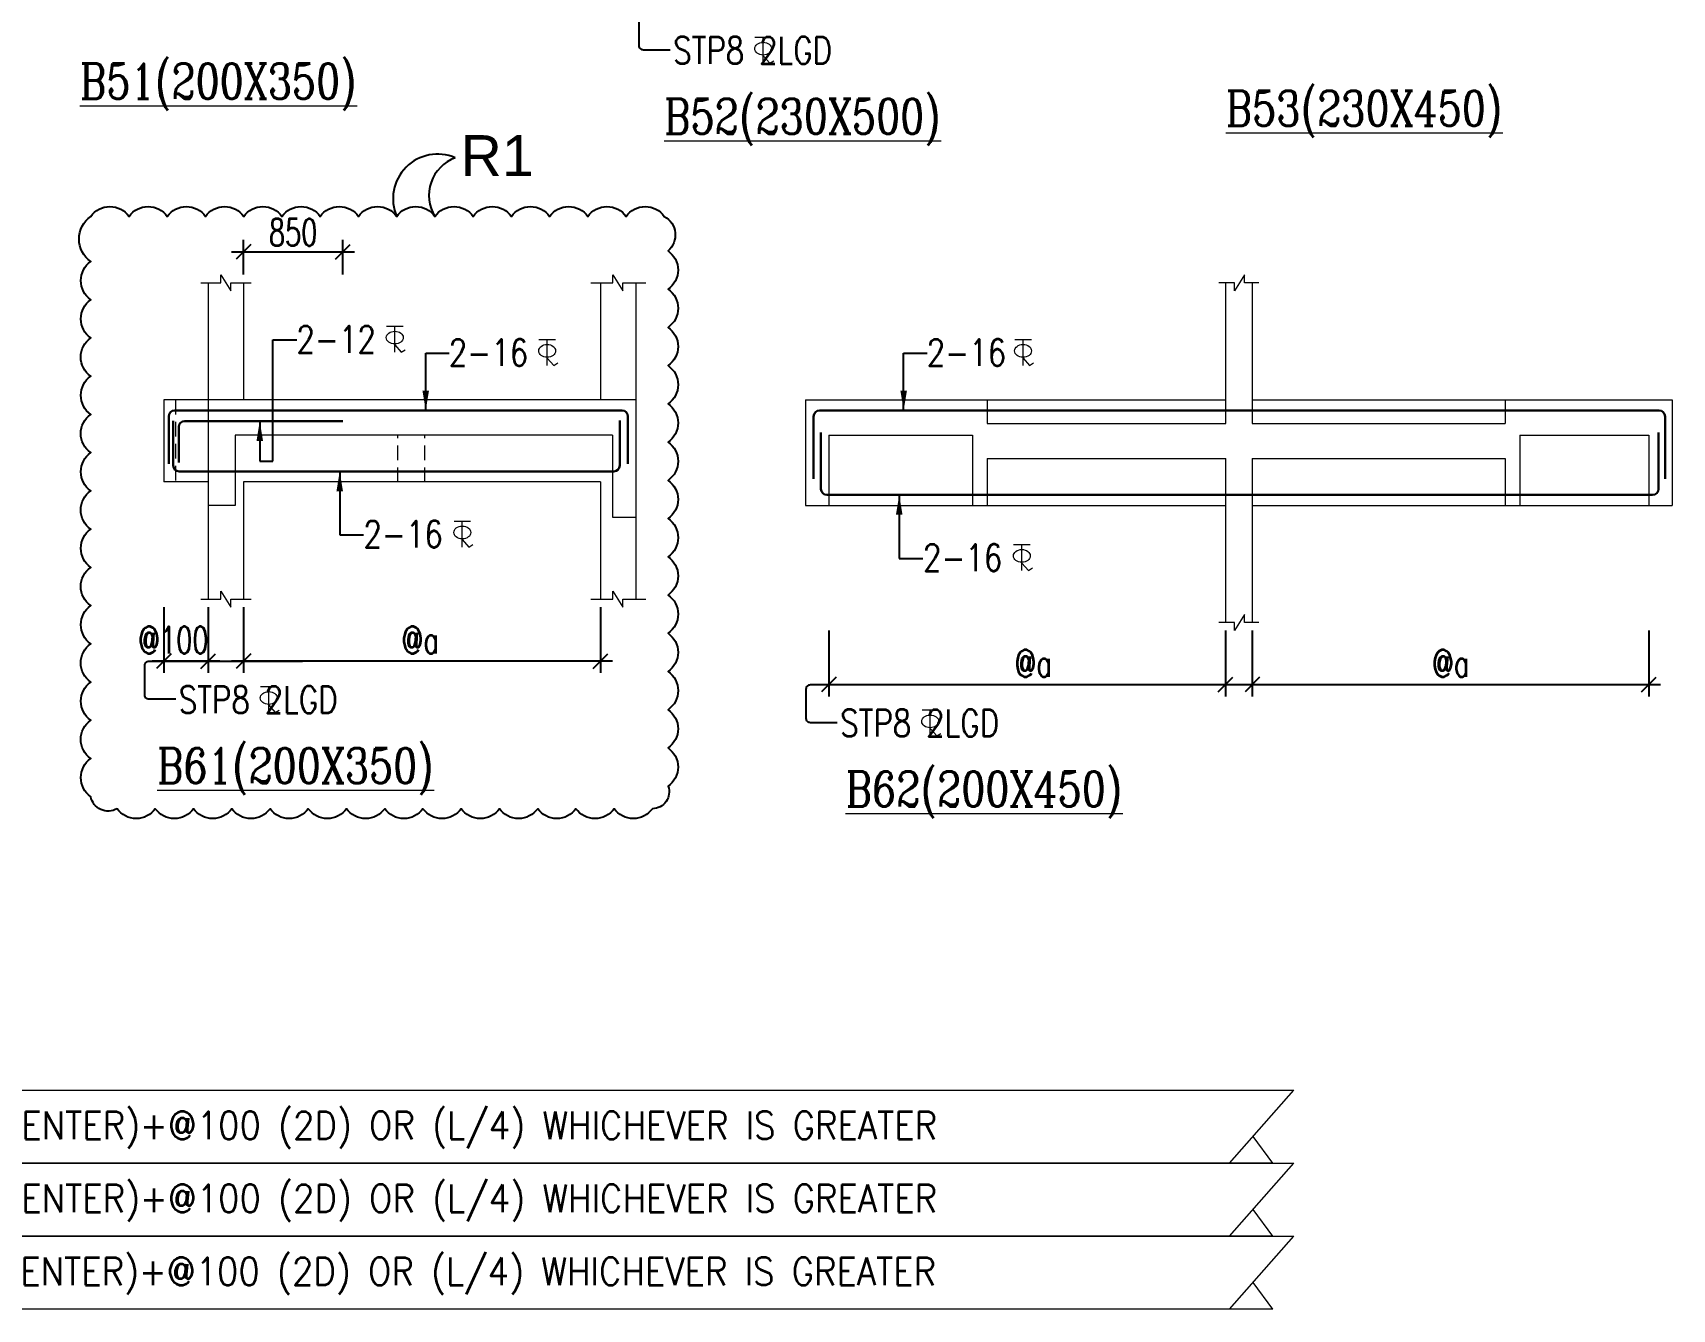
# Model space of a CAD drawing. Header units: millimetres. Extents: x 1255966 to 1543012, y 318612 to 465611.
# Drawn here: x 1528093 to 1542090, y 324491 to 335390 of the extents above; entities that cross this region are included whole.
import ezdxf

# ---------------------------------------------------------------- set-up
doc = ezdxf.new("R2010")
doc.units = ezdxf.units.MM
doc.header["$LTSCALE"] = 500
doc.header["$MEASUREMENT"] = 0
doc.header["$PDMODE"] = 34
doc.linetypes.add('HIDDEN', pattern=[0.375, 0.25, -0.125])
doc.layers.get('Defpoints').update_dxf_attribs({"lineweight": 0})
for name, color, linetype, lineweight in [('BEAM ELE', 2, 'Continuous', 15), ('CALL', 1, 'Continuous', 18), ('DIM', 1, 'Continuous', 20), ('TAXT', 3, 'Continuous', 15), ('TEXT', 7, 'Continuous', 13), ('TEXT2', 3, 'Continuous', 15), ('TOWER AREA BEAM..', 3, 'Continuous', 20)]:
    doc.layers.add(name, color=color, linetype=linetype, lineweight=lineweight)
for name, color, linetype in [('CLOUD', 95, 'Continuous'), ('D', 10, 'Continuous'), ('ST', 3, 'Continuous'), ('ST DIM.', 1, 'Continuous'), ('STEEL', 1, 'Continuous')]:
    doc.layers.add(name, color=color, linetype=linetype)
doc.styles.add('2MM', font='romans.shx', dxfattribs={"width": 0.7})
doc.styles.add('3mm', font='arial.ttf')
doc.styles.add('BHTESHT$0$HSCC2', font='romanc.shx')
doc.styles.add('haider', font='romans.shx')
doc.styles.add('S-T', font='romans.shx')
doc.dimstyles.new('SHUIB MOD.', dxfattribs={"dimtxt": 230, "dimasz": 130, "dimexe": 100, "dimexo": 70, "dimgap": 50, "dimtad": 2, "dimdec": 0, "dimzin": 4, "dimdsep": 46, "dimtxsty": '2MM', "dimblk": 'OBLIQUE', "dimcen": 0.09, "dimdle": 100, "dimclrd": 1, "dimclre": 1, "dimclrt": 3, "dimadec": 0, "dimazin": 0, "dimtfac": 1, "dimtdec": 0, "dimtix": 1, "dimtmove": 2, "dimatfit": 3, "dimfxl": 100, "dimtolj": 1, "dimlwd": -1, "dimarcsym": 0})

# ---------------------------------------------------------------- blocks, each defined once
blk = doc.blocks.new('A$C76682FD6')
at = {"layer": 'TEXT', "color": 3, "ltscale": 0.2}
for p, q in [((143, 219), (2, 219)), ((72, 0), (72, 219)), ((72, 63), (128, 0)), ((128, 0), (162, 21))]:
    blk.add_line(p, q, dxfattribs=at)
blk.add_ellipse((72, 124), major_axis=(72.3, 0), ratio=0.753223, dxfattribs=at)
blk = doc.blocks.new('_Oblique')
at = {"color": 0, "linetype": 'ByBlock', "lineweight": -2}
blk.add_line((-0.5, -0.5), (0.5, 0.5), dxfattribs=at)
blk = doc.blocks.new('*D630')
at = {"layer": 'Defpoints', "color": 0, "ltscale": 100, "transparency": 16777216}
for p in [(1529891, 330555, 6), (1532941, 330555, 6), (1529891, 330024)]:
    blk.add_point(p, dxfattribs=at)
at = {"layer": 'ST DIM.', "color": 1, "lineweight": -2, "ltscale": 100, "transparency": 16777216}
for p, q in [((1529891, 330485), (1529891, 329924)), ((1532941, 330485), (1532941, 329924))]:
    blk.add_line(p, q, dxfattribs=at)
at = {"layer": 'ST DIM.', "color": 1, "ltscale": 100, "transparency": 16777216}
blk.add_line((1533041, 330024), (1529791, 330024), dxfattribs=at)
at = {"layer": 'ST DIM.', "color": 1, "ltscale": 100, "transparency": 16777216, "xscale": 125, "yscale": 125, "zscale": 125, "rotation": 180}
blk.add_blockref('_Oblique', (1529891, 330024), dxfattribs=at)
at = {"layer": 'ST DIM.', "color": 1, "ltscale": 100, "transparency": 16777216, "xscale": 125, "yscale": 125, "zscale": 125}
blk.add_blockref('_Oblique', (1532941, 330024), dxfattribs=at)
at = {"layer": 'ST DIM.', "color": 3, "ltscale": 100, "transparency": 16777216, "insert": (1531400, 330205), "char_height": 230, "attachment_point": 5, "style": '2MM'}
blk.add_mtext('\\A1;@a', dxfattribs=at)
blk = doc.blocks.new('*D631')
at = {"layer": 'Defpoints', "color": 0, "ltscale": 100, "transparency": 16777216}
for p in [(1534890, 330355, 6), (1538275, 330355, 6), (1538275, 329824)]:
    blk.add_point(p, dxfattribs=at)
at = {"layer": 'ST DIM.', "color": 1, "lineweight": -2, "ltscale": 100, "transparency": 16777216}
for p, q in [((1534890, 330285), (1534890, 329724)), ((1538275, 330285), (1538275, 329724))]:
    blk.add_line(p, q, dxfattribs=at)
at = {"layer": 'ST DIM.', "color": 1, "ltscale": 100, "transparency": 16777216}
blk.add_line((1534790, 329824), (1538375, 329824), dxfattribs=at)
at = {"layer": 'ST DIM.', "color": 1, "ltscale": 100, "transparency": 16777216, "xscale": 125, "yscale": 125, "zscale": 125, "rotation": 180}
blk.add_blockref('_Oblique', (1534890, 329824), dxfattribs=at)
at = {"layer": 'ST DIM.', "color": 1, "ltscale": 100, "transparency": 16777216, "xscale": 125, "yscale": 125, "zscale": 125}
blk.add_blockref('_Oblique', (1538275, 329824), dxfattribs=at)
at = {"layer": 'ST DIM.', "color": 3, "ltscale": 100, "transparency": 16777216, "insert": (1536634, 330005), "char_height": 230, "attachment_point": 5, "style": '2MM'}
blk.add_mtext('\\A1;@a', dxfattribs=at)
blk = doc.blocks.new('*D632')
at = {"layer": 'Defpoints', "color": 0, "ltscale": 100, "transparency": 16777216}
for p in [(1538505, 330355, 6), (1541890, 330355, 6), (1541890, 329824)]:
    blk.add_point(p, dxfattribs=at)
at = {"layer": 'ST DIM.', "color": 1, "lineweight": -2, "ltscale": 100, "transparency": 16777216}
for p, q in [((1538505, 330285), (1538505, 329724)), ((1541890, 330285), (1541890, 329724))]:
    blk.add_line(p, q, dxfattribs=at)
at = {"layer": 'ST DIM.', "color": 1, "ltscale": 100, "transparency": 16777216}
blk.add_line((1538405, 329824), (1541990, 329824), dxfattribs=at)
at = {"layer": 'ST DIM.', "color": 1, "ltscale": 100, "transparency": 16777216, "xscale": 125, "yscale": 125, "zscale": 125, "rotation": 180}
blk.add_blockref('_Oblique', (1538505, 329824), dxfattribs=at)
at = {"layer": 'ST DIM.', "color": 1, "ltscale": 100, "transparency": 16777216, "xscale": 125, "yscale": 125, "zscale": 125}
blk.add_blockref('_Oblique', (1541890, 329824), dxfattribs=at)
at = {"layer": 'ST DIM.', "color": 3, "ltscale": 100, "transparency": 16777216, "insert": (1540198, 330005), "char_height": 230, "attachment_point": 5, "style": '2MM'}
blk.add_mtext('\\A1;@a', dxfattribs=at)
blk = doc.blocks.new('*D714')
at = {"layer": 'Defpoints', "color": 0, "ltscale": 100, "transparency": 16777216}
for p in [(1529212, 330555, 6), (1529591, 330555, 6), (1529212, 330024)]:
    blk.add_point(p, dxfattribs=at)
at = {"layer": 'ST DIM.', "color": 1, "lineweight": -2, "ltscale": 100, "transparency": 16777216}
for p, q in [((1529212, 330485), (1529212, 329924)), ((1529591, 330485), (1529591, 329924))]:
    blk.add_line(p, q, dxfattribs=at)
at = {"layer": 'ST DIM.', "color": 1, "ltscale": 100, "transparency": 16777216}
blk.add_line((1529691, 330024), (1529112, 330024), dxfattribs=at)
at = {"layer": 'ST DIM.', "color": 1, "ltscale": 100, "transparency": 16777216, "xscale": 125, "yscale": 125, "zscale": 125, "rotation": 180}
blk.add_blockref('_Oblique', (1529212, 330024), dxfattribs=at)
at = {"layer": 'ST DIM.', "color": 1, "ltscale": 100, "transparency": 16777216, "xscale": 125, "yscale": 125, "zscale": 125}
blk.add_blockref('_Oblique', (1529591, 330024), dxfattribs=at)
at = {"layer": 'ST DIM.', "color": 3, "ltscale": 100, "transparency": 16777216, "insert": (1529293, 330205), "char_height": 230, "attachment_point": 5, "style": '2MM'}
blk.add_mtext('\\A1;@100', dxfattribs=at)
blk = doc.blocks.new('*D720')
at = {"layer": 'Defpoints', "color": 0, "ltscale": 100, "transparency": 16777216}
for p in [(1530741, 333521), (1529891, 333255), (1530741, 333255)]:
    blk.add_point(p, dxfattribs=at)
at = {"layer": 'ST DIM.', "color": 1, "lineweight": -2, "ltscale": 100, "transparency": 16777216}
for p, q in [((1529891, 333325), (1529891, 333621)), ((1530741, 333325), (1530741, 333621))]:
    blk.add_line(p, q, dxfattribs=at)
at = {"layer": 'ST DIM.', "color": 1, "ltscale": 100, "transparency": 16777216}
blk.add_line((1529791, 333521), (1530841, 333521), dxfattribs=at)
at = {"layer": 'ST DIM.', "color": 1, "ltscale": 100, "transparency": 16777216, "xscale": 125, "yscale": 125, "zscale": 125, "rotation": 180}
blk.add_blockref('_Oblique', (1529891, 333521), dxfattribs=at)
at = {"layer": 'ST DIM.', "color": 1, "ltscale": 100, "transparency": 16777216, "xscale": 125, "yscale": 125, "zscale": 125}
blk.add_blockref('_Oblique', (1530741, 333521), dxfattribs=at)
at = {"layer": 'ST DIM.', "color": 3, "ltscale": 100, "transparency": 16777216, "insert": (1530316, 333686), "char_height": 230, "attachment_point": 5, "style": '2MM'}
blk.add_mtext('\\A1;850', dxfattribs=at)

msp = doc.modelspace()

# ---------------------------------------------------------------- linework, layer by layer
at = {"layer": 'BEAM ELE', "color": 3}
for points in [[(1529528.4, 333254.6), (1529698.3, 333254.6), (1529698.3, 333323.3), (1529782.8, 333186.6), (1529782.8, 333254.6), (1529957.2, 333254.6)], [(1532858.1, 333254.6), (1533044.8, 333254.6), (1533044.8, 333323.3), (1533129.4, 333186.6), (1533129.4, 333254.6), (1533326.3, 333254.6)], [(1538559.9, 333254.6), (1538438.8, 333254.6), (1538438.8, 333323.3), (1538354.2, 333186.6), (1538354.2, 333254.6), (1538218.5, 333254.6)], [(1529528.4, 330554.6), (1529698.3, 330554.6), (1529698.3, 330623.3), (1529782.8, 330486.6), (1529782.8, 330554.6), (1529957.2, 330554.6)], [(1532858.1, 330554.6), (1533044.8, 330554.6), (1533044.8, 330623.3), (1533129.4, 330486.6), (1533129.4, 330554.6), (1533326.3, 330554.6)], [(1538559.9, 330354.6), (1538438.8, 330354.6), (1538438.8, 330423.3), (1538354.2, 330286.6), (1538354.2, 330354.6), (1538218.5, 330354.6)]]:
    msp.add_lwpolyline(points, dxfattribs=at)
at = {"layer": 'CALL', "color": 1, "ltscale": 0.25}
for p, q in [((1518781.3, 326361), (1538860.4, 326361)), ((1538309.4, 325737.6), (1538860.4, 326361)), ((1538681, 325737.6), (1538511.3, 325966.1)), ((1518781.3, 325737.6), (1538860.4, 325737.6)), ((1538681, 325737.6), (1518960.6, 325737.6)), ((1538309.4, 325114.2), (1538860.4, 325737.6)), ((1538681, 325114.2), (1538511.3, 325342.7)), ((1518781.3, 325114.2), (1538860.4, 325114.2)), ((1538681, 325114.2), (1518960.6, 325114.2)), ((1538309.4, 324490.8), (1538860.4, 325114.2)), ((1538681, 324490.8), (1538511.3, 324719.2)), ((1538681, 324490.8), (1518960.6, 324490.8))]:
    msp.add_line(p, q, dxfattribs=at)
at = {"layer": 'CLOUD', "color": 1}
msp.add_lwpolyline([(1528588.2, 333821.5, -0.5205671), (1528914.7, 333821.5, -0.5205671), (1529241.1, 333821.5, -0.5205671), (1529567.5, 333821.5, -0.5205671), (1529894, 333821.5, -0.5205671), (1530220.4, 333821.5, -0.5205671), (1530546.9, 333821.5, -0.5205671), (1530873.3, 333821.5, -0.5205671), (1531199.8, 333821.5, -0.5205671), (1531526.2, 333821.5, -0.5205671), (1531852.7, 333821.5, -0.5205671), (1532179.1, 333821.5, -0.5205671), (1532505.6, 333821.5, -0.5205671), (1532832, 333821.5, -0.5205671), (1533158.5, 333821.5, -0.5205671), (1533484.9, 333821.5, -0.5205671), (1533517.2, 333527.3, -0.5205671), (1533517.2, 333200.9, -0.5205671), (1533517.2, 332874.4, -0.5205671), (1533517.2, 332548, -0.5205671), (1533517.2, 332221.5, -0.5205671), (1533517.2, 331895.1, -0.5205671), (1533517.2, 331568.6, -0.5205671), (1533517.2, 331242.2, -0.5205671), (1533517.2, 330915.7, -0.5205671), (1533517.2, 330589.3, -0.5205671), (1533517.2, 330262.8, -0.5205671), (1533517.2, 329936.4, -0.5205671), (1533517.2, 329609.9, -0.5205671), (1533517.2, 329283.5, -0.5205671), (1533517.2, 328957.1, -0.5205671), (1533382.9, 328764.9, -0.5205671), (1533056.4, 328764.9, -0.5205671), (1532730, 328764.9, -0.5205671), (1532403.6, 328764.9, -0.5205671), (1532077.1, 328764.9, -0.5205671), (1531750.7, 328764.9, -0.5205671), (1531424.2, 328764.9, -0.5205671), (1531097.8, 328764.9, -0.5205671), (1530771.3, 328764.9, -0.5205671), (1530444.9, 328764.9, -0.5205671), (1530118.4, 328764.9, -0.5205671), (1529792, 328764.9, -0.5205671), (1529465.5, 328764.9, -0.5205671), (1529139.1, 328764.9, -0.5205671), (1528812.6, 328764.9, -0.5205671), (1528588.2, 328866.9, -0.5205671), (1528588.2, 329193.3, -0.5205671), (1528588.2, 329519.8, -0.5205671), (1528588.2, 329846.2, -0.5205671), (1528588.2, 330172.7, -0.5205671), (1528588.2, 330499.1, -0.5205671), (1528588.2, 330825.6, -0.5205671), (1528588.2, 331152, -0.5205671), (1528588.2, 331478.5, -0.5205671), (1528588.2, 331804.9, -0.5205671), (1528588.2, 332131.4, -0.5205671), (1528588.2, 332457.8, -0.5205671), (1528588.2, 332784.3, -0.5205671), (1528588.2, 333110.7, -0.5205671), (1528588.2, 333437.1, -0.5205671)], format="xyb", close=True, dxfattribs=at)
at = {"layer": 'CLOUD', "color": 1, "ltscale": 10}
for centre, radius, start, end in [((1531548.7, 333973.1), 380.4, 66.60145, 203.48553), ((1531815.6, 334001.6), 340.8, 109.86712, 211.90927)]:
    msp.add_arc(centre, radius, start, end, dxfattribs=at)
at = {"layer": 'ST DIM.'}
for points in [[(1533534.5, 335243.1), (1533306.2, 335243.1, -0.4142136), (1533270.4, 335278.9), (1533270.4, 335532.5, -0.4142136), (1533306.2, 335568.3), (1533433.3, 335568.3)], [(1529313, 329698.9), (1529084.6, 329698.9, -0.4142136), (1529048.8, 329734.7), (1529048.8, 329988.3, -0.4142136), (1529084.6, 330024.1), (1530395, 330024.1)], [(1534960.8, 329498.9), (1534732.4, 329498.9, -0.4142136), (1534696.7, 329534.7), (1534696.7, 329788.3, -0.4142136), (1534732.4, 329824.1), (1539399.3, 329824.1)]]:
    msp.add_lwpolyline(points, format="xyb", dxfattribs=at)
at = {"layer": 'STEEL', "color": 4, "lineweight": 30, "ltscale": 10}
for p, q in [((1533124.4, 332164.6), (1529303.7, 332164.6)), ((1534809.7, 332164.6), (1541978.8, 332164.6)), ((1529253.9, 331708.4), (1529253.9, 332114.6)), ((1529292, 331694.6), (1529292, 332077.6)), ((1529339.3, 331719.9), (1529339.3, 332024.6)), ((1529389.3, 332074.6), (1530741.1, 332074.6)), ((1533103.9, 331694.6), (1533103.9, 332079.2)), ((1533174.4, 331710.8), (1533174.4, 332114.6)), ((1534759.7, 331580.9), (1534759.7, 332114.6)), ((1542028.6, 331580.9), (1542028.6, 332114.6)), ((1534822.1, 331494.6), (1534822.1, 331975.7)), ((1541972.9, 331494.6), (1541972.9, 331975.7)), ((1533053.9, 331644.6), (1529342, 331644.6)), ((1534872.1, 331444.6), (1541922.9, 331444.6))]:
    msp.add_line(p, q, dxfattribs=at)
for centre, start, end in [((1529303.9, 332114.6), 90, 180), ((1533124.4, 332114.6), 0, 90), ((1534809.7, 332114.6), 90, 180), ((1541978.6, 332114.6), 0, 90), ((1529389.3, 332024.6), 90, 180), ((1529342, 331694.6), 180, 270), ((1533053.9, 331694.6), 270, 0), ((1534872.1, 331494.6), 180, 270), ((1541922.9, 331494.6), 270, 0)]:
    msp.add_arc(centre, 50, start, end, dxfattribs=at)
at = {"layer": 'TOWER AREA BEAM..'}
for p, q in [((1529591.1, 333254.6), (1529591.1, 332254.6)), ((1529891.1, 333254.6), (1529891.1, 332254.6)), ((1532941.1, 333254.6), (1532941.1, 332254.6)), ((1533241.1, 333254.6), (1533241.1, 330554.6)), ((1538274.8, 333254.6), (1538274.8, 332254.6)), ((1538504.8, 333254.6), (1538504.8, 332254.6)), ((1533241.1, 332254.6), (1529211.7, 332254.6)), ((1529211.7, 332254.6), (1529211.7, 331554.6)), ((1529591.1, 332254.6), (1529591.1, 330554.6)), ((1534689.8, 332254.6), (1538274.8, 332254.6)), ((1534689.8, 332254.6), (1534689.8, 331354.6)), ((1536239.8, 332254.6), (1536239.8, 332054.6)), ((1538274.8, 332254.6), (1538274.8, 332054.6)), ((1538504.8, 332254.6), (1538504.8, 332054.6)), ((1538504.8, 332254.6), (1542089.8, 332254.6)), ((1540664.8, 332254.6), (1540664.8, 332054.6)), ((1542089.8, 332254.6), (1542089.8, 331354.6)), ((1536239.8, 332054.6), (1538277.6, 332054.6)), ((1538504.8, 332054.6), (1540664.8, 332054.6)), ((1529821.1, 331954.6), (1529821.1, 331354.6)), ((1533041.1, 331954.6), (1529821.1, 331954.6)), ((1533041.1, 331954.6), (1533041.1, 331254.6)), ((1534889.8, 331954.6), (1534889.8, 331354.6)), ((1534889.8, 331954.6), (1536114.8, 331954.6)), ((1536114.8, 331954.6), (1536114.8, 331354.6)), ((1540789.8, 331954.6), (1540789.8, 331354.6)), ((1540789.8, 331954.6), (1541889.8, 331954.6)), ((1541889.8, 331954.6), (1541889.8, 331354.6)), ((1536239.8, 331754.6), (1538277.6, 331754.6)), ((1536239.8, 331754.6), (1536239.8, 331354.6)), ((1538274.8, 331754.6), (1538274.8, 330354.6)), ((1538504.8, 331754.6), (1538504.8, 330354.6)), ((1538504.8, 331754.6), (1540664.8, 331754.6)), ((1540664.8, 331754.6), (1540664.8, 331354.6)), ((1529591.1, 331554.6), (1529211.7, 331554.6)), ((1529891.1, 331554.6), (1529891.1, 330554.6)), ((1532941.1, 331554.6), (1529891.1, 331554.6)), ((1532941.1, 331554.6), (1532941.1, 330554.6)), ((1529821.1, 331354.6), (1529591.1, 331354.6)), ((1534689.8, 331354.6), (1538274.8, 331354.6)), ((1538504.8, 331354.6), (1542089.8, 331354.6)), ((1533041.1, 331254.6), (1533241.1, 331254.6))]:
    msp.add_line(p, q, dxfattribs=at)
at = {"layer": 'TOWER AREA BEAM..', "linetype": 'HIDDEN'}
for p, q in [((1529311.7, 332254.6), (1529311.7, 331554.6)), ((1531211.1, 331554.6), (1531211.1, 331954.6)), ((1531441.1, 331554.6), (1531441.1, 331954.6))]:
    msp.add_line(p, q, dxfattribs=at)

# ---------------------------------------------------------------- block references
at = {"layer": 'DIM', "lineweight": 0}
for p in [(1534257, 335130.4), (1531111.3, 332663.3), (1532412.6, 332550.2), (1536475.4, 332550.2), (1531688.2, 330999.3), (1536465.1, 330799.3), (1530035.4, 329586.2), (1535683.3, 329386.2)]:
    msp.add_blockref('A$C76682FD6', p, dxfattribs=at)

# ---------------------------------------------------------------- texts
at = {"layer": 'CLOUD', "color": 1, "linetype": 'Continuous', "style": '3mm'}
msp.add_text('R1', height=350, dxfattribs=at).set_placement((1531744.5, 334166))
at = {"layer": 'ST', "style": 'S-T', "width": 0.9}
for s, p in [('@a-@100 (2D) OR (L/4) WHICHEVER IS GREATER+@150(CENTER)+@100 (2D) OR (L/4) WHICHEVER IS GREATER', (1519419.4, 325942.7)), ('@b-@100 (2D) OR (L/4) WHICHEVER IS GREATER+@125(CENTER)+@100 (2D) OR (L/4) WHICHEVER IS GREATER', (1519419.4, 325319.2)), ('@c-@100 (2D) OR (L/4) WHICHEVER IS GREATER+@200(CENTER)+@100 (2D) OR (L/4) WHICHEVER IS GREATER', (1519419.4, 324695.8))]:
    msp.add_text(s, height=236.772, dxfattribs=at).set_placement(p)
at = {"layer": 'TAXT', "style": 'BHTESHT$0$HSCC2', "width": 0.8}
for s, p in [('%%UB51(200X350)', (1528495.5, 334826.9)), ('%%UB53(230X450)', (1538277.8, 334595.8)), ('%%UB52(230X500)', (1533482.5, 334526.9)), ('%%UB61(200X350)', (1529153.9, 328982.8)), ('%%UB62(200X450)', (1535032.6, 328782.8))]:
    msp.add_text(s, height=300, dxfattribs=at).set_placement(p)
at = {"layer": 'TEXT2', "color": 3, "style": 'haider', "width": 0.8}
for s, p in [('STP8 2LGD', (1533560.3, 335125.2)), ('2-12', (1530343.3, 332658.2)), ('2-16', (1531644.6, 332545)), ('2-16', (1535724.8, 332545)), ('2-16', (1530915.8, 330994.1)), ('2-16', (1535692.7, 330794.1)), ('STP8 2LGD', (1529338.8, 329581.1)), ('STP8 2LGD', (1534986.6, 329381.1))]:
    msp.add_text(s, height=230, dxfattribs=at).set_placement(p)

# ---------------------------------------------------------------- dimensions: what is measured, and where the dimension line sits
at = {"layer": 'ST DIM.', "ltscale": 100}
dim = msp.add_linear_dim(base=(1530741.1, 333520.5, 2208709.1), p1=(1529891.1, 333254.6, 2208709.1), p2=(1530741.1, 333254.6, 2208709.1), dimstyle='SHUIB MOD.', override={"dimasz": 125}, dxfattribs=at)
dim.commit()
dim.dimension.update_dxf_attribs({"geometry": '*D720', "text_midpoint": (1530316.1, 333685.5, 2208709.1)})
for base, p1, p2, text, picture, middle in [((1529211.7, 330024.1, 2208702.8), (1529591.1, 330554.6, 2208709.2), (1529211.7, 330554.6, 2208709.1), '@100', '*D714', (1529293, 330204.5, 2208702.8)), ((1529891.1, 330024.1, 2208702.8), (1532941.1, 330554.6, 2208709.1), (1529891.1, 330554.6, 2208709.1), '@a', '*D630', (1531400.4, 330204.5, 2208702.8))]:
    dim = msp.add_linear_dim(base=base, p1=p1, p2=p2, angle=180, text=text, dimstyle='SHUIB MOD.', override={"dimasz": 125}, dxfattribs=at)
    dim.commit()
    dim.dimension.update_dxf_attribs({"geometry": picture, "text_midpoint": middle, "dimtype": 160})
for base, p1, p2, picture, middle in [((1538274.8, 329824.1, 2208702.8), (1534889.8, 330354.6, 2208709.1), (1538274.8, 330354.6, 2208709.1), '*D631', (1536633.7, 330004.5, 2208702.8)), ((1541889.8, 329824.1, 2208702.8), (1538504.8, 330354.6, 2208709.1), (1541889.8, 330354.6, 2208709.1), '*D632', (1540198.4, 330004.5, 2208702.8))]:
    dim = msp.add_linear_dim(base=base, p1=p1, p2=p2, text='@a', dimstyle='SHUIB MOD.', override={"dimasz": 125}, dxfattribs=at)
    dim.commit()
    dim.dimension.update_dxf_attribs({"geometry": picture, "text_midpoint": middle, "dimtype": 160})

# ---------------------------------------------------------------- leaders
at = {"layer": 'D', "linetype": 'Continuous'}
for points in [[(1530030.9, 332074.6), (1530030.9, 331732.2), (1530142.1, 331732.2), (1530142.1, 332767.8), (1530346.6, 332767.8)], [(1531447.9, 332164.6), (1531447.9, 332654.6), (1531647.9, 332654.6)], [(1535528.2, 332164.6), (1535528.2, 332654.6), (1535728.1, 332654.6)], [(1530713.4, 331644.6), (1530713.4, 331101.9), (1530915.4, 331101.9)], [(1535490.3, 331444.6), (1535490.3, 330901.9), (1535692.3, 330901.9)]]:
    msp.add_leader(points, dimstyle='SHUIB MOD.', override={"dimasz": 170, "dimtad": 0}, dxfattribs=at)

doc.saveas('drawing.dxf')
